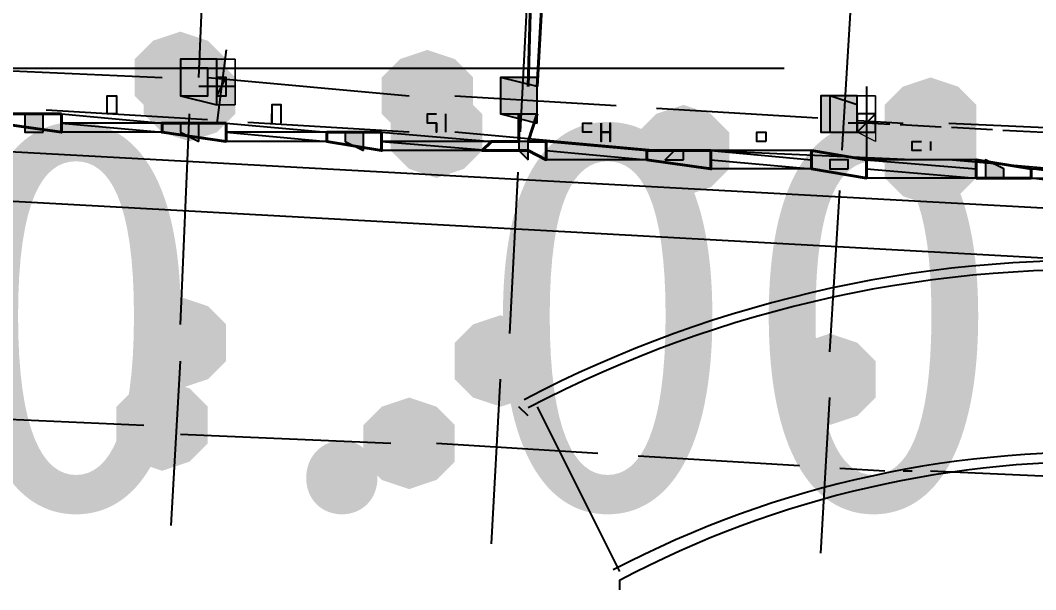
# Model space of a CAD drawing. Header units: millimetres. Extents: x 1542 to 2698, y 1376 to 2197.
# Drawn here: x 1666.45 to 1686.2, y 1819.98 to 1831.06 of the extents above; entities that cross this region are included whole.
import ezdxf

# ---------------------------------------------------------------- set-up
doc = ezdxf.new("R2010")
doc.units = ezdxf.units.MM
doc.linetypes.add('PDF_IMPORT', pattern=[1, 0.8, -0.2])
for name, color, linetype in [('PDF_0', 7, 'Continuous'), ('PDF_COLU', 7, 'Continuous'), ('PDF_COLU_GZ', 7, 'Continuous'), ('PDF_COLU_GZ_HATCH', 6, 'Continuous'), ('PDF_DOTE', 1, 'Continuous'), ('PDF_GROUND', 2, 'Continuous'), ('PDF_WALL', 5, 'Continuous'), ('PDF_WINDOW', 2, 'Continuous'), ('PDF_WINDOW_TEXT', 7, 'Continuous'), ('PDF_勘探点', 5, 'Continuous'), ('PDF_文字', 5, 'Continuous')]:
    doc.layers.add(name, color=color, linetype=linetype)
for name, color, linetype, true_color in [('PDF_COLU-HATCH', 251, 'Continuous', 0x5a5a5a), ('PDF_COLUMN', 254, 'Continuous', 0xdcdcdc), ('PDF_PUB_HATCH', 8, 'Continuous', 0x7f7f7f)]:
    doc.layers.add(name, color=color, linetype=linetype, true_color=true_color)
doc.styles.add('PDF SimSun', font='')
doc.styles.get('PDF SimSun').set_extended_font_data('SimSun')

msp = doc.modelspace()

# ---------------------------------------------------------------- hatches: boundary and pattern name
at = {"layer": 'PDF_COLU-HATCH', "transparency": 33554559}
for points in [[(1670.279, 1830.301), (1669.568, 1830.301), (1669.568, 1829.589), (1670.279, 1829.411)], [(1676.507, 1829.945), (1675.795, 1829.945), (1675.795, 1829.234), (1676.507, 1829.056)], [(1682.734, 1829.589), (1682.022, 1829.589), (1682.022, 1828.878), (1682.734, 1828.878)]]:
    msp.add_hatch(color=256, dxfattribs=at).paths.add_polyline_path(points)
at = {"layer": 'PDF_COLU_GZ_HATCH', "transparency": 33554559}
for points in [[(1666.899, 1829.234), (1666.543, 1829.234), (1666.543, 1828.878), (1666.899, 1828.878)], [(1669.923, 1829.056), (1669.568, 1829.056), (1669.568, 1828.878), (1669.923, 1828.7)], [(1673.126, 1828.878), (1672.77, 1828.878), (1672.77, 1828.7), (1673.126, 1828.522)], [(1676.329, 1828.7), (1676.151, 1828.7), (1676.151, 1828.522), (1676.329, 1828.344)], [(1679.353, 1828.522), (1679.176, 1828.522), (1678.998, 1828.344), (1679.353, 1828.344)], [(1682.556, 1828.344), (1682.2, 1828.344), (1682.2, 1828.166), (1682.556, 1828.166)], [(1685.581, 1828.166), (1685.225, 1828.344), (1685.225, 1827.988), (1685.581, 1827.988)]]:
    msp.add_hatch(color=256, dxfattribs=at).paths.add_polyline_path(points)
at = {"layer": 'PDF_DOTE', "transparency": 33554559}
for points in [[(1669.568, 1830.835), (1669.034, 1830.657), (1668.678, 1830.301), (1668.678, 1829.589), (1669.034, 1829.234), (1669.568, 1829.056), (1670.101, 1829.234), (1670.457, 1829.589), (1670.457, 1830.301), (1670.101, 1830.657)], [(1669.745, 1830.479), (1669.212, 1830.301), (1668.856, 1829.945), (1668.856, 1829.234), (1669.212, 1828.878), (1669.745, 1828.7), (1670.279, 1828.878), (1670.635, 1829.234), (1670.635, 1829.945), (1670.279, 1830.301)], [(1674.372, 1830.479), (1673.838, 1830.301), (1673.482, 1829.945), (1673.482, 1829.234), (1673.838, 1828.878), (1674.372, 1828.7), (1674.905, 1828.878), (1675.261, 1829.234), (1675.261, 1829.945), (1674.905, 1830.301)], [(1684.158, 1829.945), (1683.624, 1829.767), (1683.268, 1829.411), (1683.268, 1828.7), (1683.624, 1828.344), (1684.158, 1828.166), (1684.691, 1828.344), (1685.047, 1828.7), (1685.047, 1829.411), (1684.691, 1829.767)], [(1674.549, 1829.767), (1674.016, 1829.589), (1673.66, 1829.234), (1673.66, 1828.522), (1674.016, 1828.166), (1674.549, 1827.988), (1675.083, 1828.166), (1675.439, 1828.522), (1675.439, 1829.234), (1675.083, 1829.589)], [(1679.353, 1829.411), (1678.82, 1829.234), (1678.464, 1828.878), (1678.464, 1828.166), (1678.82, 1827.81), (1679.353, 1827.632), (1679.887, 1827.81), (1680.243, 1828.166), (1680.243, 1828.878), (1679.887, 1829.234)], [(1684.158, 1829.234), (1683.624, 1829.056), (1683.268, 1828.7), (1683.268, 1827.988), (1683.624, 1827.632), (1684.158, 1827.454), (1684.691, 1827.632), (1685.047, 1827.988), (1685.047, 1828.7), (1684.691, 1829.056)], [(1669.568, 1825.675), (1669.034, 1825.497), (1668.678, 1825.141), (1668.678, 1824.429), (1669.034, 1824.074), (1669.568, 1823.896), (1670.101, 1824.074), (1670.457, 1824.429), (1670.457, 1825.141), (1670.101, 1825.497)], [(1675.795, 1825.319), (1675.261, 1825.141), (1674.905, 1824.785), (1674.905, 1824.074), (1675.261, 1823.718), (1675.795, 1823.54), (1676.329, 1823.718), (1676.685, 1824.074), (1676.685, 1824.785), (1676.329, 1825.141)], [(1682.2, 1824.963), (1681.667, 1824.785), (1681.311, 1824.429), (1681.311, 1823.718), (1681.667, 1823.362), (1682.2, 1823.184), (1682.734, 1823.362), (1683.09, 1823.718), (1683.09, 1824.429), (1682.734, 1824.785)], [(1669.212, 1824.074), (1668.678, 1823.896), (1668.322, 1823.54), (1668.322, 1822.828), (1668.678, 1822.472), (1669.212, 1822.294), (1669.745, 1822.472), (1670.101, 1822.828), (1670.101, 1823.54), (1669.745, 1823.896)], [(1674.016, 1823.718), (1673.482, 1823.54), (1673.126, 1823.184), (1673.126, 1822.472), (1673.482, 1822.116), (1674.016, 1821.938), (1674.549, 1822.116), (1674.905, 1822.472), (1674.905, 1823.184), (1674.549, 1823.54)]]:
    msp.add_hatch(color=256, dxfattribs=at).paths.add_polyline_path(points)
at = {"layer": 'PDF_PUB_HATCH', "transparency": 33554559}
for points in [[(1670.101, 1830.123), (1669.568, 1830.123), (1669.568, 1829.589), (1670.101, 1829.589)], [(1676.507, 1829.767), (1675.795, 1829.945), (1675.795, 1829.234), (1676.507, 1829.234)], [(1682.734, 1829.411), (1682.2, 1829.589), (1682.2, 1828.878), (1682.734, 1828.878)]]:
    msp.add_hatch(color=256, dxfattribs=at).paths.add_polyline_path(points)

# ---------------------------------------------------------------- linework, layer by layer
at = {"layer": 'PDF_0', "lineweight": 25}
for points in [[(1688.606, 1827.276), (1649.462, 1829.411), (1650.351, 1845.781)], [(1670.279, 1829.589), (1670.457, 1829.589), (1670.457, 1829.945), (1670.279, 1829.945), (1670.279, 1829.589), (1670.457, 1829.945)], [(1670.457, 1829.767), (1670.457, 1829.767)], [(1682.734, 1828.878), (1683.09, 1828.878), (1683.09, 1829.234), (1682.734, 1829.234), (1682.734, 1828.878), (1683.09, 1829.234)], [(1676.329, 1823.362), (1676.151, 1823.54)], [(1676.507, 1823.54), (1678.108, 1820.337)]]:
    msp.add_lwpolyline(points, dxfattribs=at)
at = {"layer": 'PDF_0', "lineweight": 0}
for points in [[(1670.279, 1829.411), (1670.635, 1829.411), (1670.635, 1830.301), (1670.279, 1830.301), (1670.635, 1830.301), (1670.635, 1829.411)], [(1682.734, 1828.878), (1683.09, 1828.878), (1683.09, 1829.589), (1682.734, 1829.589), (1683.09, 1829.589), (1683.09, 1828.7)]]:
    msp.add_lwpolyline(points, close=True, dxfattribs=at)
at = {"layer": 'PDF_0', "linetype": 'PDF_IMPORT', "lineweight": 25}
msp.add_lwpolyline([(1736.29, 1826.209), (1682.912, 1829.056)], dxfattribs=at)
at = {"layer": 'PDF_0', "lineweight": 25}
msp.add_lwpolyline([(1688.097, 1822.455, 0.131766), (1678.108, 1820.159), (1678.108, 1819.981)], format="xyb", dxfattribs=at)
for radius in [23.753, 23.575, 20.017]:
    msp.add_arc((1687.271, 1802.633), radius, 86.9183, 117.6415, dxfattribs=at)
at = {"layer": 'PDF_COLU', "lineweight": 25}
for points in [[(1670.279, 1829.411), (1670.279, 1830.301), (1669.568, 1830.301), (1669.568, 1829.589)], [(1676.507, 1829.056), (1676.507, 1829.945), (1675.795, 1829.945), (1675.795, 1829.234)], [(1682.734, 1828.878), (1682.734, 1829.589), (1682.022, 1829.589), (1682.022, 1828.878)]]:
    msp.add_lwpolyline(points, close=True, dxfattribs=at)
at = {"layer": 'PDF_COLU_GZ', "lineweight": 25}
for points in [[(1666.899, 1828.878), (1666.899, 1829.234), (1666.543, 1829.234), (1666.543, 1828.878)], [(1669.923, 1828.7), (1669.923, 1829.056), (1669.568, 1829.056), (1669.568, 1828.878)], [(1673.126, 1828.522), (1673.126, 1828.878), (1672.77, 1828.878), (1672.77, 1828.7)], [(1676.329, 1828.344), (1676.329, 1828.7), (1676.151, 1828.7), (1676.151, 1828.522)], [(1679.353, 1828.344), (1679.353, 1828.522), (1679.176, 1828.522), (1678.998, 1828.344)], [(1682.556, 1828.166), (1682.556, 1828.344), (1682.2, 1828.344), (1682.2, 1828.166)], [(1685.581, 1827.988), (1685.581, 1828.166), (1685.225, 1828.344), (1685.225, 1827.988)]]:
    msp.add_lwpolyline(points, close=True, dxfattribs=at)
at = {"layer": 'PDF_COLUMN', "lineweight": 25}
for points in [[(1669.568, 1829.589), (1670.101, 1829.589), (1670.101, 1830.123), (1669.568, 1830.123)], [(1675.795, 1829.234), (1676.507, 1829.234), (1676.507, 1829.767), (1675.795, 1829.945)], [(1682.2, 1828.878), (1682.734, 1828.878), (1682.734, 1829.411), (1682.2, 1829.589)]]:
    msp.add_lwpolyline(points, close=True, dxfattribs=at)
at = {"layer": 'PDF_DOTE', "linetype": 'PDF_IMPORT', "lineweight": 25, "ltscale": 3.930536}
for points in [[(1675.973, 1824.963), (1676.685, 1838.486)], [(1682.2, 1824.607), (1682.734, 1833.326)], [(1674.905, 1829.589), (1683.624, 1829.056)], [(1674.016, 1828.878), (1665.297, 1829.411)], [(1674.549, 1822.828), (1683.268, 1822.294)]]:
    msp.add_lwpolyline(points, dxfattribs=at)
at = {"layer": 'PDF_DOTE', "lineweight": 25}
for points in [[(1669.923, 1829.945), (1670.101, 1834.038)], [(1670.457, 1830.479), (1670.279, 1829.056)], [(1665.119, 1830.123), (1669.212, 1829.945)], [(1670.101, 1829.945), (1674.016, 1829.589)], [(1670.635, 1829.767), (1669.923, 1829.767)], [(1682.912, 1829.767), (1682.912, 1828.166)], [(1669.568, 1825.141), (1669.745, 1829.234)], [(1683.09, 1829.056), (1682.556, 1829.056)], [(1684.513, 1829.056), (1688.428, 1828.878)], [(1678.82, 1828.522), (1674.905, 1828.878)], [(1683.802, 1828.344), (1679.709, 1828.522)], [(1688.606, 1827.988), (1684.513, 1828.344)], [(1669.39, 1821.227), (1669.568, 1824.429)], [(1675.617, 1820.871), (1675.795, 1824.074)], [(1682.022, 1820.693), (1682.2, 1823.718)], [(1664.763, 1823.362), (1668.856, 1823.184)], [(1669.568, 1823.006), (1673.66, 1822.828)], [(1683.624, 1822.294), (1683.802, 1822.294)], [(1684.158, 1822.294), (1688.072, 1822.116)]]:
    msp.add_lwpolyline(points, dxfattribs=at)
at = {"layer": 'PDF_GROUND', "lineweight": 25}
msp.add_lwpolyline([(1649.462, 1829.411), (1648.394, 1828.522), (1687.182, 1826.387)], dxfattribs=at)
at = {"layer": 'PDF_WALL', "lineweight": 40}
for points in [[(1676.507, 1836.173), (1676.329, 1829.767)], [(1676.863, 1836.173), (1676.507, 1829.767)], [(1676.151, 1829.234), (1676.151, 1828.7), (1675.617, 1828.7), (1675.439, 1828.522), (1676.329, 1828.522), (1676.685, 1828.344), (1676.685, 1828.7), (1676.329, 1828.7), (1676.507, 1829.234)]]:
    msp.add_lwpolyline(points, dxfattribs=at)
for points in [[(1667.254, 1829.234), (1666.187, 1829.234), (1666.009, 1829.056), (1667.254, 1828.878)], [(1670.457, 1829.056), (1669.212, 1829.056), (1669.212, 1828.878), (1670.457, 1828.7)], [(1673.482, 1828.878), (1672.414, 1828.878), (1672.414, 1828.7), (1673.482, 1828.522)], [(1679.887, 1828.522), (1678.642, 1828.522), (1678.642, 1828.344), (1679.887, 1828.166)], [(1682.912, 1828.344), (1681.844, 1828.522), (1681.844, 1828.166), (1682.912, 1827.988)], [(1686.115, 1828.166), (1685.047, 1828.344), (1685.047, 1827.988), (1686.115, 1827.988)]]:
    msp.add_lwpolyline(points, close=True, dxfattribs=at)
at = {"layer": 'PDF_WINDOW', "lineweight": 25}
for points in [[(1669.212, 1828.878), (1667.254, 1828.878), (1667.254, 1829.234), (1669.212, 1829.056), (1667.254, 1829.056), (1669.212, 1828.878), (1669.212, 1829.056)], [(1672.414, 1828.7), (1670.457, 1828.7), (1670.457, 1829.056), (1672.414, 1828.878), (1670.457, 1828.878), (1672.414, 1828.7), (1672.414, 1828.878)], [(1675.617, 1828.7), (1675.439, 1828.522), (1673.482, 1828.522), (1673.482, 1828.878), (1675.617, 1828.7), (1673.482, 1828.7), (1675.617, 1828.522)], [(1678.642, 1828.344), (1676.685, 1828.344), (1676.685, 1828.7)], [(1678.642, 1828.522), (1676.685, 1828.7), (1678.642, 1828.522)], [(1676.685, 1828.522), (1678.642, 1828.344), (1678.642, 1828.522)], [(1681.844, 1828.166), (1679.887, 1828.166), (1679.887, 1828.522)], [(1679.887, 1828.344), (1681.844, 1828.166), (1681.844, 1828.522), (1679.887, 1828.522), (1681.844, 1828.344)], [(1685.047, 1827.988), (1682.912, 1827.988), (1682.912, 1828.344)], [(1682.912, 1828.166), (1685.047, 1827.988), (1685.047, 1828.344), (1682.912, 1828.344), (1685.047, 1828.166)], [(1686.115, 1828.166), (1686.115, 1827.988), (1687.538, 1827.988), (1686.115, 1828.166), (1687.538, 1828.166), (1687.538, 1827.81), (1686.115, 1827.988)]]:
    msp.add_lwpolyline(points, dxfattribs=at)
at = {"layer": 'PDF_WINDOW_TEXT', "lineweight": 25}
for points in [[(1668.322, 1829.411), (1668.322, 1829.234), (1668.144, 1829.234), (1668.144, 1829.411), (1668.144, 1829.589), (1668.322, 1829.589), (1668.322, 1829.234)], [(1671.525, 1829.056), (1671.525, 1829.411), (1671.347, 1829.411), (1671.347, 1829.234), (1671.347, 1829.056), (1671.347, 1829.234)], [(1674.549, 1829.056), (1674.549, 1828.878), (1674.549, 1829.056), (1674.372, 1829.056), (1674.372, 1829.234), (1674.549, 1829.234)], [(1674.727, 1829.234), (1674.727, 1828.878)], [(1677.574, 1828.878), (1677.396, 1828.878), (1677.396, 1829.056), (1677.574, 1829.056)], [(1677.752, 1829.056), (1677.752, 1828.7), (1677.752, 1829.056)], [(1683.98, 1828.522), (1683.802, 1828.522), (1683.802, 1828.7), (1683.98, 1828.7)], [(1684.158, 1828.7), (1684.158, 1828.522)]]:
    msp.add_lwpolyline(points, dxfattribs=at)
for points in [[(1677.752, 1828.878), (1677.93, 1828.878), (1677.93, 1829.056), (1677.93, 1828.878), (1677.93, 1828.7), (1677.93, 1828.878)], [(1680.955, 1828.7), (1680.777, 1828.7), (1680.777, 1828.878), (1680.955, 1828.878)]]:
    msp.add_lwpolyline(points, close=True, dxfattribs=at)
at = {"layer": 'PDF_勘探点', "lineweight": 25}
msp.add_lwpolyline([(1657.291, 1830.123), (1681.311, 1830.123)], dxfattribs=at)

# ---------------------------------------------------------------- texts
at = {"layer": 'PDF_文字', "insert": (1659.782, 1821.447), "char_height": 7.6004, "attachment_point": 7, "style": 'PDF SimSun'}
msp.add_mtext('30.00', dxfattribs=at)

doc.saveas('drawing.dxf')
